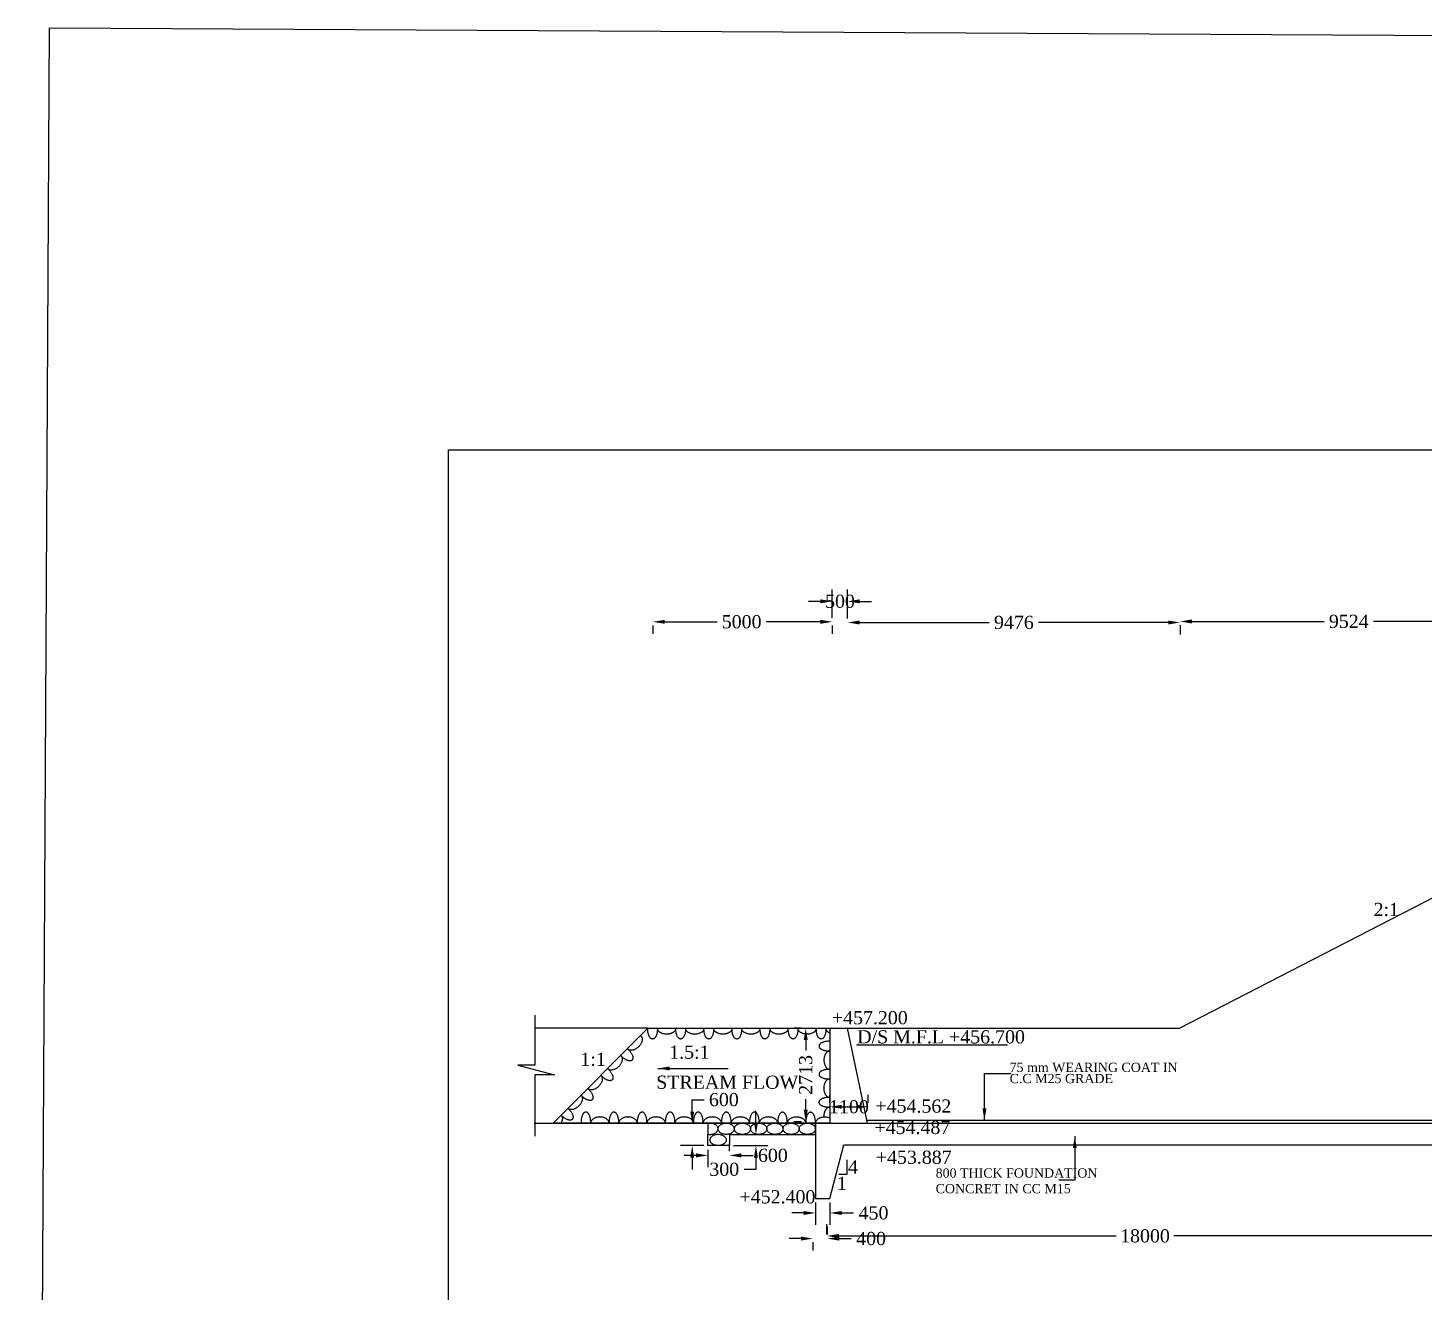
# Model space of a CAD drawing. Header units: inches. Extents: x 84.7 to 174.4, y 40.8 to 102.2.
# Drawn here: x 84.73 to 105.92, y 82.99 to 102.18 of the extents above; entities that cross this region are included whole.
import ezdxf

# ---------------------------------------------------------------- set-up
doc = ezdxf.new("R2010")
doc.units = ezdxf.units.IN
doc.header["$MEASUREMENT"] = 0
doc.linetypes.add('ACAD_ISO03W100', pattern=[30, 12, -18])
for name, color, linetype in [('DIMENSION', 7, 'Continuous'), ('DRAWING', 7, 'Continuous'), ('TEXT', 7, 'Continuous')]:
    doc.layers.add(name, color=color, linetype=linetype)
doc.styles.get("Standard").update_dxf_attribs({"font": 'times.ttf', "height": 0.2})
doc.dimstyles.get("Standard").update_dxf_attribs({"dimtxt": 0.2, "dimasz": 0.18, "dimexe": 0.18, "dimexo": 0.0625, "dimgap": 0.09, "dimtad": 0, "dimtih": 1, "dimtoh": 1, "dimdec": 4, "dimzin": 0, "dimdsep": 46, "dimtxsty": 'Standard', "dimcen": 0.09, "dimadec": 0, "dimazin": 0, "dimtfac": 1, "dimtdec": 4, "dimtofl": 0, "dimtmove": 0, "dimatfit": 3, "dimfxl": 1, "dimtolj": 1, "dimtzin": 0, "dimarcsym": 0})
picture_1 = doc.add_image_def('image1.jpg', size_in_pixel=(7220, 4926))

# ---------------------------------------------------------------- blocks, each defined once
blk = doc.blocks.new('*D5')
at = {"layer": 'Defpoints', "color": 0, "linetype": 'ACAD_ISO03W100', "transparency": 16777216}
for p in [(94.218, 93.172), (96.941, 93.172), (96.941, 93.166)]:
    blk.add_point(p, dxfattribs=at)
at = {"layer": 'DIMENSION', "color": 0, "linetype": 'ACAD_ISO03W100', "lineweight": -2, "transparency": 16777216}
for p, q in [((94.218, 93.109), (94.218, 92.986)), ((94.398, 93.166), (95.192, 93.166)), ((96.761, 93.166), (95.938, 93.166)), ((96.941, 93.109), (96.941, 92.986))]:
    blk.add_line(p, q, dxfattribs=at)
at = {"layer": 'DIMENSION', "color": 0, "linetype": 'ACAD_ISO03W100', "transparency": 16777216}
for points in [[(94.398, 93.196), (94.398, 93.136), (94.218, 93.166)], [(96.761, 93.196), (96.761, 93.136), (96.941, 93.166)]]:
    blk.add_solid(points, dxfattribs=at)
at = {"layer": 'DIMENSION', "color": 0, "linetype": 'ACAD_ISO03W100', "transparency": 16777216, "insert": (95.565, 93.166), "char_height": 0.2, "attachment_point": 5}
blk.add_mtext('\\A1;5000', dxfattribs=at)
blk = doc.blocks.new('*D6')
at = {"layer": 'Defpoints', "color": 0, "linetype": 'ACAD_ISO03W100', "transparency": 16777216}
for p in [(97.174, 93.477), (96.941, 93.166), (97.174, 93.153)]:
    blk.add_point(p, dxfattribs=at)
at = {"layer": 'DIMENSION', "color": 0, "linetype": 'ACAD_ISO03W100', "lineweight": -2, "transparency": 16777216}
for p, q in [((96.761, 93.477), (96.581, 93.477)), ((96.941, 93.228), (96.941, 93.657)), ((97.174, 93.215), (97.174, 93.657)), ((97.354, 93.477), (97.534, 93.477))]:
    blk.add_line(p, q, dxfattribs=at)
at = {"layer": 'DIMENSION', "color": 0, "linetype": 'ACAD_ISO03W100', "transparency": 16777216}
for points in [[(96.761, 93.507), (96.761, 93.447), (96.941, 93.477)], [(97.354, 93.507), (97.354, 93.447), (97.174, 93.477)]]:
    blk.add_solid(points, dxfattribs=at)
at = {"layer": 'DIMENSION', "color": 0, "linetype": 'ACAD_ISO03W100', "transparency": 16777216, "insert": (97.058, 93.477), "char_height": 0.2, "attachment_point": 5}
blk.add_mtext('\\A1;500', dxfattribs=at)
blk = doc.blocks.new('*D9')
at = {"layer": 'Defpoints', "color": 0, "linetype": 'ACAD_ISO03W100', "transparency": 16777216}
for p in [(97.174, 93.153), (102.219, 93.175), (102.219, 93.156)]:
    blk.add_point(p, dxfattribs=at)
at = {"layer": 'DIMENSION', "color": 0, "linetype": 'ACAD_ISO03W100', "lineweight": -2, "transparency": 16777216}
for p, q in [((97.174, 93.215), (97.174, 93.336)), ((97.354, 93.156), (99.323, 93.156)), ((102.039, 93.156), (100.07, 93.156)), ((102.219, 93.113), (102.219, 92.976))]:
    blk.add_line(p, q, dxfattribs=at)
at = {"layer": 'DIMENSION', "color": 0, "linetype": 'ACAD_ISO03W100', "transparency": 16777216}
for points in [[(97.354, 93.186), (97.354, 93.126), (97.174, 93.156)], [(102.039, 93.186), (102.039, 93.126), (102.219, 93.156)]]:
    blk.add_solid(points, dxfattribs=at)
at = {"layer": 'DIMENSION', "color": 0, "linetype": 'ACAD_ISO03W100', "transparency": 16777216, "insert": (99.697, 93.156), "char_height": 0.2, "attachment_point": 5}
blk.add_mtext('\\A1;9476', dxfattribs=at)
blk = doc.blocks.new('*D10')
at = {"layer": 'Defpoints', "color": 0, "linetype": 'ACAD_ISO03W100', "transparency": 16777216}
for p in [(102.219, 93.175), (107.34, 93.172), (107.34, 93.172)]:
    blk.add_point(p, dxfattribs=at)
at = {"layer": 'DIMENSION', "color": 0, "linetype": 'ACAD_ISO03W100', "lineweight": -2, "transparency": 16777216}
for p, q in [((107.34, 93.234), (107.34, 93.352)), ((102.219, 93.113), (102.219, 92.992)), ((102.399, 93.172), (104.405, 93.172)), ((107.16, 93.172), (105.154, 93.172))]:
    blk.add_line(p, q, dxfattribs=at)
at = {"layer": 'DIMENSION', "color": 0, "linetype": 'ACAD_ISO03W100', "transparency": 16777216}
for points in [[(102.399, 93.202), (102.399, 93.142), (102.219, 93.172)], [(107.16, 93.202), (107.16, 93.142), (107.34, 93.172)]]:
    blk.add_solid(points, dxfattribs=at)
at = {"layer": 'DIMENSION', "color": 0, "linetype": 'ACAD_ISO03W100', "transparency": 16777216, "insert": (104.78, 93.172), "char_height": 0.2, "attachment_point": 5}
blk.add_mtext('\\A1;9524', dxfattribs=at)
blk = doc.blocks.new('*D24')
at = {"layer": 'Defpoints', "color": 0, "linetype": 'ACAD_ISO03W100', "transparency": 16777216}
for p in [(94.815, 85.552), (95.053, 85.552), (95.053, 85.214)]:
    blk.add_point(p, dxfattribs=at)
at = {"layer": 'DIMENSION', "color": 0, "linetype": 'ACAD_ISO03W100', "lineweight": -2, "transparency": 16777216}
for p, q in [((94.815, 85.732), (94.815, 85.912)), ((94.815, 85.912), (94.995, 85.912)), ((94.991, 85.552), (94.635, 85.552)), ((94.991, 85.214), (94.635, 85.214)), ((94.815, 85.034), (94.815, 84.854))]:
    blk.add_line(p, q, dxfattribs=at)
at = {"layer": 'DIMENSION', "color": 0, "linetype": 'ACAD_ISO03W100', "transparency": 16777216}
for points in [[(94.785, 85.732), (94.845, 85.732), (94.815, 85.552)], [(94.785, 85.034), (94.845, 85.034), (94.815, 85.214)]]:
    blk.add_solid(points, dxfattribs=at)
at = {"layer": 'DIMENSION', "color": 0, "linetype": 'ACAD_ISO03W100', "transparency": 16777216, "insert": (95.295, 85.912), "char_height": 0.2, "attachment_point": 5}
blk.add_mtext('\\A1;600', dxfattribs=at)
blk = doc.blocks.new('*D25')
at = {"layer": 'Defpoints', "color": 0, "linetype": 'ACAD_ISO03W100', "transparency": 16777216}
for p in [(95.379, 85.384), (95.379, 85.214), (95.782, 85.214)]:
    blk.add_point(p, dxfattribs=at)
at = {"layer": 'DIMENSION', "color": 0, "linetype": 'ACAD_ISO03W100', "lineweight": -2, "transparency": 16777216}
for p, q in [((95.782, 85.564), (95.782, 85.744)), ((95.442, 85.384), (95.962, 85.384)), ((95.442, 85.214), (95.962, 85.214)), ((95.782, 85.034), (95.782, 84.854)), ((95.782, 84.854), (95.602, 84.854))]:
    blk.add_line(p, q, dxfattribs=at)
at = {"layer": 'DIMENSION', "color": 0, "linetype": 'ACAD_ISO03W100', "transparency": 16777216}
for points in [[(95.752, 85.564), (95.812, 85.564), (95.782, 85.384)], [(95.752, 85.034), (95.812, 85.034), (95.782, 85.214)]]:
    blk.add_solid(points, dxfattribs=at)
at = {"layer": 'DIMENSION', "color": 0, "linetype": 'ACAD_ISO03W100', "transparency": 16777216, "insert": (95.301, 84.854), "char_height": 0.2, "attachment_point": 5}
blk.add_mtext('\\A1;300', dxfattribs=at)
blk = doc.blocks.new('*D26')
at = {"layer": 'Defpoints', "color": 0, "linetype": 'ACAD_ISO03W100', "transparency": 16777216}
for p in [(95.053, 85.214), (95.379, 85.066), (95.379, 85.066)]:
    blk.add_point(p, dxfattribs=at)
at = {"layer": 'DIMENSION', "color": 0, "linetype": 'ACAD_ISO03W100', "lineweight": -2, "transparency": 16777216}
for p, q in [((95.379, 85.129), (95.379, 85.246)), ((94.873, 85.066), (94.693, 85.066)), ((95.053, 85.152), (95.053, 84.886)), ((95.559, 85.066), (95.739, 85.066))]:
    blk.add_line(p, q, dxfattribs=at)
at = {"layer": 'DIMENSION', "color": 0, "linetype": 'ACAD_ISO03W100', "transparency": 16777216}
for points in [[(94.873, 85.096), (94.873, 85.036), (95.053, 85.066)], [(95.559, 85.096), (95.559, 85.036), (95.379, 85.066)]]:
    blk.add_solid(points, dxfattribs=at)
at = {"layer": 'DIMENSION', "color": 0, "linetype": 'ACAD_ISO03W100', "transparency": 16777216, "insert": (96.039, 85.066), "char_height": 0.2, "attachment_point": 5}
blk.add_mtext('\\A1;600', dxfattribs=at)
blk = doc.blocks.new('*D27')
at = {"layer": 'Defpoints', "color": 0, "linetype": 'ACAD_ISO03W100', "transparency": 16777216}
for p in [(96.686, 84.411), (96.903, 84.411), (96.903, 84.192)]:
    blk.add_point(p, dxfattribs=at)
at = {"layer": 'DIMENSION', "color": 0, "linetype": 'ACAD_ISO03W100', "lineweight": -2, "transparency": 16777216}
for p, q in [((96.686, 84.349), (96.686, 84.012)), ((96.903, 84.349), (96.903, 84.012)), ((96.506, 84.192), (96.326, 84.192)), ((97.083, 84.192), (97.263, 84.192))]:
    blk.add_line(p, q, dxfattribs=at)
at = {"layer": 'DIMENSION', "color": 0, "linetype": 'ACAD_ISO03W100', "transparency": 16777216}
for points in [[(96.506, 84.222), (96.506, 84.162), (96.686, 84.192)], [(97.083, 84.222), (97.083, 84.162), (96.903, 84.192)]]:
    blk.add_solid(points, dxfattribs=at)
at = {"layer": 'DIMENSION', "color": 0, "linetype": 'ACAD_ISO03W100', "transparency": 16777216, "insert": (97.567, 84.192), "char_height": 0.2, "attachment_point": 5}
blk.add_mtext('\\A1;450', dxfattribs=at)
blk = doc.blocks.new('*D28')
at = {"layer": 'Defpoints', "color": 0, "linetype": 'ACAD_ISO03W100', "transparency": 16777216}
for p in [(96.646, 83.811), (96.866, 83.803), (96.866, 83.803)]:
    blk.add_point(p, dxfattribs=at)
at = {"layer": 'DIMENSION', "color": 0, "linetype": 'ACAD_ISO03W100', "lineweight": -2, "transparency": 16777216}
for p, q in [((96.866, 83.865), (96.866, 83.983)), ((96.466, 83.803), (96.286, 83.803)), ((96.646, 83.749), (96.646, 83.623)), ((97.046, 83.803), (97.226, 83.803))]:
    blk.add_line(p, q, dxfattribs=at)
at = {"layer": 'DIMENSION', "color": 0, "linetype": 'ACAD_ISO03W100', "transparency": 16777216}
for points in [[(96.466, 83.833), (96.466, 83.773), (96.646, 83.803)], [(97.046, 83.833), (97.046, 83.773), (96.866, 83.803)]]:
    blk.add_solid(points, dxfattribs=at)
at = {"layer": 'DIMENSION', "color": 0, "linetype": 'ACAD_ISO03W100', "transparency": 16777216, "insert": (97.53, 83.803), "char_height": 0.2, "attachment_point": 5}
blk.add_mtext('\\A1;400', dxfattribs=at)
blk = doc.blocks.new('*D29')
at = {"layer": 'Defpoints', "color": 0, "linetype": 'ACAD_ISO03W100', "transparency": 16777216}
for p in [(96.859, 83.802), (106.516, 83.843), (106.516, 83.843)]:
    blk.add_point(p, dxfattribs=at)
at = {"layer": 'DIMENSION', "color": 0, "linetype": 'ACAD_ISO03W100', "lineweight": -2, "transparency": 16777216}
for p, q in [((96.859, 83.864), (96.859, 84.023)), ((106.516, 83.905), (106.516, 84.023)), ((97.039, 83.843), (101.251, 83.843)), ((106.336, 83.843), (102.124, 83.843))]:
    blk.add_line(p, q, dxfattribs=at)
at = {"layer": 'DIMENSION', "color": 0, "linetype": 'ACAD_ISO03W100', "transparency": 16777216}
for points in [[(97.039, 83.873), (97.039, 83.813), (96.859, 83.843)], [(106.336, 83.873), (106.336, 83.813), (106.516, 83.843)]]:
    blk.add_solid(points, dxfattribs=at)
at = {"layer": 'DIMENSION', "color": 0, "linetype": 'ACAD_ISO03W100', "transparency": 16777216, "insert": (101.687, 83.843), "char_height": 0.2, "attachment_point": 5}
blk.add_mtext('\\A1;18000', dxfattribs=at)
blk = doc.blocks.new('*D115')
at = {"layer": 'Defpoints', "color": 0, "linetype": 'ACAD_ISO03W100', "transparency": 16777216}
for p in [(96.538, 86.999), (96.538, 86.999), (96.538, 85.578)]:
    blk.add_point(p, dxfattribs=at)
at = {"layer": 'DIMENSION', "color": 0, "linetype": 'ACAD_ISO03W100', "lineweight": -2, "transparency": 16777216}
for p, q in [((96.476, 86.999), (96.358, 86.999)), ((96.538, 86.819), (96.538, 86.658)), ((96.538, 85.758), (96.538, 85.918)), ((96.476, 85.578), (96.358, 85.578))]:
    blk.add_line(p, q, dxfattribs=at)
at = {"layer": 'DIMENSION', "color": 0, "linetype": 'ACAD_ISO03W100', "transparency": 16777216}
for points in [[(96.508, 86.819), (96.568, 86.819), (96.538, 86.999)], [(96.508, 85.758), (96.568, 85.758), (96.538, 85.578)]]:
    blk.add_solid(points, dxfattribs=at)
at = {"layer": 'DIMENSION', "color": 0, "linetype": 'ACAD_ISO03W100', "transparency": 16777216, "insert": (96.538, 86.288), "char_height": 0.2, "attachment_point": 5, "rotation": 90}
blk.add_mtext('\\A1;2713', dxfattribs=at)
blk = doc.blocks.new('*D116')
at = {"layer": 'Defpoints', "color": 0, "linetype": 'ACAD_ISO03W100', "transparency": 16777216}
for p in [(96.904, 85.8), (97.484, 85.804), (97.484, 85.8)]:
    blk.add_point(p, dxfattribs=at)
at = {"layer": 'DIMENSION', "color": 0, "linetype": 'ACAD_ISO03W100', "lineweight": -2, "transparency": 16777216}
for p, q in [((96.904, 85.863), (96.904, 85.984)), ((97.484, 85.863), (97.484, 85.984)), ((97.084, 85.804), (97.304, 85.804))]:
    blk.add_line(p, q, dxfattribs=at)
at = {"layer": 'DIMENSION', "color": 0, "linetype": 'ACAD_ISO03W100', "transparency": 16777216}
for points in [[(97.084, 85.834), (97.084, 85.774), (96.904, 85.804)], [(97.304, 85.834), (97.304, 85.774), (97.484, 85.804)]]:
    blk.add_solid(points, dxfattribs=at)
at = {"layer": 'DIMENSION', "color": 0, "linetype": 'ACAD_ISO03W100', "transparency": 16777216, "insert": (97.194, 85.804), "char_height": 0.2, "attachment_point": 5}
blk.add_mtext('\\A1;1100', dxfattribs=at)

msp = doc.modelspace()

# ---------------------------------------------------------------- linework, layer by layer
at = {"layer": 'DIMENSION', "linetype": 'ACAD_ISO03W100'}
msp.add_lwpolyline([(97.03992, 84.78207), (97.16735, 84.78207), (97.16735, 84.99772)], dxfattribs=at)
at = {"layer": 'DRAWING'}
for points in [[(91.11446, 95.7754), (166.30488, 95.7754), (166.30488, 45.81137), (91.11446, 45.81137)], [(96.9055, 85.55719), (92.70313, 85.55719), (94.1405, 86.99861), (96.9055, 86.99861)]]:
    msp.add_lwpolyline(points, close=True, dxfattribs=at)
for points in [[(96.9055, 86.99861), (102.20952, 86.99861), (107.29108, 89.61295), (107.59312, 89.61295), (108.68792, 86.80393), (106.50757, 86.80393), (107.29108, 89.61295)], [(92.42429, 87.19509), (92.42429, 86.43372), (92.16946, 86.43372), (92.72423, 86.29071), (92.42512, 86.29071), (92.42512, 85.35738)], [(94.1405, 86.99861), (92.42717, 86.99861)], [(97.16724, 86.99861), (97.46831, 85.55719)], [(96.68565, 85.55719), (96.68565, 84.41128), (96.90349, 84.41128), (97.11568, 85.22585), (143.11789, 85.22585), (143.11789, 86.53871)], [(92.41468, 85.55719), (150.81234, 85.55719)], [(95.37926, 85.38375), (96.68565, 85.38375), (96.68565, 85.55719), (95.05322, 85.55719), (95.05322, 85.38375)], [(97.45965, 85.59867), (149.55532, 85.59867)], [(95.37926, 85.38375), (95.37926, 85.21407), (95.05322, 85.21407), (95.05322, 85.38375)]]:
    msp.add_lwpolyline(points, dxfattribs=at)
at = {"layer": 'DRAWING', "linetype": 'ACAD_ISO03W100'}
msp.add_lwpolyline([(97.30596, 86.74636), (99.59962, 86.74636)], dxfattribs=at)
at = {"layer": 'DRAWING', "linetype": 'ACAD_ISO03W100', "extrusion": (0, 0, -1)}
for centre, major_axis, ratio, start_param, end_param in [((94.21302, 86.98121), (0, -0.1484), 0.49206342, 4.5948168, 7.97155381), ((94.42621, 86.99861), (-0.14067, 0), 0.6527888, 3.14159265, 6.28318531), ((94.63939, 86.98121), (0, -0.1484), 0.49206342, 4.5948168, 7.97155381), ((94.85258, 86.99861), (-0.14067, 0), 0.6527888, 3.14159265, 6.28318531), ((95.06576, 86.98121), (0, -0.1484), 0.49206342, 4.5948168, 7.97155381), ((95.27895, 86.99861), (-0.14067, 0), 0.6527888, 3.14159265, 6.28318531), ((95.49213, 86.98121), (0, -0.1484), 0.49206342, 4.5948168, 7.97155381), ((95.70532, 86.99861), (-0.14067, 0), 0.6527888, 3.14159265, 6.28318531), ((95.91851, 86.98121), (0, -0.1484), 0.49206342, 4.5948168, 7.97155381), ((96.13169, 86.99861), (-0.14067, 0), 0.6527888, 3.14159265, 6.28318531), ((96.34488, 86.98121), (0, -0.1484), 0.49206342, 4.5948168, 7.97155381), ((96.55806, 86.99861), (-0.14067, 0), 0.6527888, 3.14159265, 6.28318531), ((96.77125, 86.98121), (0, -0.1484), 0.49206342, 4.5948168, 7.97155381), ((96.98443, 86.99861), (-0.14067, 0), 0.6527888, 5.30817318, 6.28318531), ((93.7979, 86.61766), (0.10446, -0.1054), 0.49206342, 4.5948168, 7.97155381), ((93.93707, 86.78009), (-0.09991, -0.09902), 0.6527888, 3.14159265, 6.28318531), ((93.63423, 86.47996), (-0.09991, -0.09902), 0.6527888, 3.14159265, 6.28318531), ((93.33139, 86.17983), (-0.09991, -0.09902), 0.6527888, 3.14159265, 6.28318531), ((93.49506, 86.31753), (0.10446, -0.1054), 0.49206342, 4.5948168, 7.97155381), ((93.19222, 86.0174), (0.10446, -0.1054), 0.49206342, 4.5948168, 7.97155381), ((93.02855, 85.87969), (-0.09991, -0.09902), 0.6527888, 3.14159265, 6.28318531), ((92.7257, 85.57956), (-0.09991, -0.09902), 0.6527888, 3.14159265, 4.31974476), ((92.88938, 85.71726), (0.10446, -0.1054), 0.49206342, 4.5948168, 7.97155381)]:
    msp.add_ellipse(centre, major_axis=major_axis, ratio=ratio, start_param=start_param, end_param=end_param, dxfattribs=at)
at = {"layer": 'DRAWING', "linetype": 'ACAD_ISO03W100'}
for centre, major_axis, ratio, start_param, end_param in [((96.88809, 86.72556), (-0.1484, 0), 0.49206342, 4.5948168, 7.97155381), ((96.9055, 86.51238), (0, -0.14067), 0.6527888, 3.14159265, 6.28318531), ((96.88809, 86.29919), (-0.1484, 0), 0.49206342, 4.5948168, 7.97155381), ((96.9036, 86.08598), (0, -0.14067), 0.6527888, 3.14159265, 6.28318531), ((96.88619, 85.87279), (-0.1484, 0), 0.49206342, 4.5948168, 7.97155381), ((93.20045, 85.5746), (0, 0.1484), 0.49206342, 4.5948168, 7.97155381), ((93.41363, 85.55719), (-0.14067, 0), 0.6527888, 3.14159265, 6.28318531), ((93.62682, 85.5746), (0, 0.1484), 0.49206342, 4.5948168, 7.97155381), ((93.84001, 85.55719), (-0.14067, 0), 0.6527888, 3.14159265, 6.28318531), ((94.05319, 85.5746), (0, 0.1484), 0.49206342, 4.5948168, 7.97155381), ((94.26638, 85.55719), (-0.14067, 0), 0.6527888, 3.14159265, 6.28318531), ((94.47956, 85.5746), (0, 0.1484), 0.49206342, 4.5948168, 7.97155381), ((94.69275, 85.55719), (-0.14067, 0), 0.6527888, 3.14159265, 6.28318531), ((94.90593, 85.5746), (0, 0.1484), 0.49206342, 4.5948168, 7.97155381), ((95.11912, 85.55719), (-0.14067, 0), 0.6527888, 3.14159265, 6.28318531), ((95.3323, 85.5746), (0, 0.1484), 0.49206342, 4.5948168, 7.97155381), ((95.54549, 85.55719), (-0.14067, 0), 0.6527888, 3.14159265, 6.28318531), ((95.75868, 85.5746), (0, 0.1484), 0.49206342, 4.5948168, 7.97155381), ((95.97186, 85.55719), (-0.14067, 0), 0.6527888, 3.14159265, 6.28318531), ((96.18508, 85.5727), (0, 0.1484), 0.49206342, 4.5948168, 7.97155381), ((96.39826, 85.55529), (-0.14067, 0), 0.6527888, 3.14159265, 6.28318531), ((96.61145, 85.5727), (0, 0.1484), 0.49206342, 4.5948168, 7.97155381), ((96.82463, 85.55529), (-0.14067, 0), 0.6527888, 4.09996925, 6.28318531), ((96.9036, 85.65961), (0, -0.14067), 0.6527888, 3.14159265, 4.80167733), ((95.08389, 85.46966), (-0.12321, 0), 0.6939112, 1.31923946, 4.96394585)]:
    msp.add_ellipse(centre, major_axis=major_axis, ratio=ratio, start_param=start_param, end_param=end_param, dxfattribs=at)
for centre in [(95.33031, 85.46966), (95.57674, 85.46966), (95.82316, 85.46966), (96.06959, 85.46966), (96.31601, 85.46966), (96.56244, 85.46966), (95.20749, 85.30081)]:
    msp.add_ellipse(centre, major_axis=(-0.12321, 0), ratio=0.6939112, dxfattribs=at)

# ---------------------------------------------------------------- texts
at = {"layer": 'DIMENSION', "linetype": 'ACAD_ISO03W100'}
for s, p in [('1.5:1', (94.4651, 86.53297)), ('STREAM FLOW', (94.26841, 86.07741)), ('4', (97.17934, 84.79106)), ('1', (97.00994, 84.54246))]:
    msp.add_text(s, height=0.2, dxfattribs=at).set_placement(p)
at = {"layer": 'DRAWING', "linetype": 'ACAD_ISO03W100'}
for s, p in [('2:1', (105.15678, 88.70006)), ('1:1', (93.11701, 86.42533)), ('+454.562', (97.59494, 85.71478)), ('+454.487', (97.58032, 85.3906)), ('+453.887', (97.60079, 84.93791)), ('+452.400', (95.53249, 84.33742))]:
    msp.add_text(s, height=0.2, dxfattribs=at).set_placement(p)
at = {"layer": 'DRAWING', "linetype": 'ACAD_ISO03W100', "char_height": 0.2, "attachment_point": 1}
for s, insert, width in [('+457.200', (96.93439, 87.25705), 1.0363936), ('D/S M.F.L +456.700', (97.31963, 86.9662), 2.5842081)]:
    msp.add_mtext(s, dxfattribs=dict(at, insert=insert, width=width))
at = {"layer": 'TEXT', "linetype": 'ACAD_ISO03W100'}
for s, p in [('75 mm WEARING COAT IN ', (99.63291, 86.33269)), ('C.C M25 GRADE', (99.63291, 86.1629)), ('800 THICK FOUNDATION', (98.51, 84.72906)), ('CONCRET IN CC M15', (98.51, 84.49135))]:
    msp.add_text(s, height=0.14, dxfattribs=at).set_placement(p)

# ---------------------------------------------------------------- dimensions: what is measured, and where the dimension line sits
at = {"layer": 'DIMENSION', "linetype": 'ACAD_ISO03W100'}
for base, p1, p2, text, picture, middle in [((97.17422, 93.47691), (96.94088, 93.16587), (97.17422, 93.15277), '500', '*D6', (97.05755, 93.47691)), ((96.94088, 93.16587), (94.21772, 93.17162), (96.94088, 93.17162), '5000', '*D5', (95.56491, 93.16587)), ((97.48449, 85.80446), (96.9036, 85.80027), (97.48449, 85.80027), '1100', '*D116', (97.19404, 85.80446))]:
    dim = msp.add_linear_dim(base=base, p1=p1, p2=p2, text=text, dimstyle='Standard', dxfattribs=at)
    dim.commit()
    dim.dimension.update_dxf_attribs({"geometry": picture, "text_midpoint": middle, "dimtype": 160})
for base, p1, p2, text, picture, middle in [((102.21918, 93.15559), (97.17422, 93.15277), (102.21918, 93.1755), '9476', '*D9', (99.6967, 93.15559)), ((107.34045, 93.17188), (102.21918, 93.1755), (107.34045, 93.17188), '9524', '*D10', (104.77982, 93.17188)), ((95.37926, 85.06623), (95.05322, 85.21407), (95.37926, 85.06623), '600', '*D26', (96.03913, 85.06623)), ((96.90349, 84.19166), (96.68565, 84.41128), (96.90349, 84.41128), '450', '*D27', (97.56741, 84.19166)), ((96.86572, 83.80278), (96.6457, 83.81136), (96.86572, 83.80278), '400', '*D28', (97.52964, 83.80278)), ((106.51562, 83.84271), (96.85903, 83.80166), (106.51562, 83.84271), '18000', '*D29', (101.68733, 83.84271))]:
    dim = msp.add_linear_dim(base=base, p1=p1, p2=p2, text=text, dimstyle='Standard', dxfattribs=at)
    dim.commit()
    dim.dimension.update_dxf_attribs({"geometry": picture, "text_midpoint": middle})
dim = msp.add_linear_dim(base=(96.53847, 86.99861), p1=(96.53847, 85.57783), p2=(96.53847, 86.99861), angle=90, text='2713', dimstyle='Standard', dxfattribs=at)
dim.commit()
dim.dimension.update_dxf_attribs({"geometry": '*D115', "text_midpoint": (96.53847, 86.28822), "text_rotation": 90})
for base, p1, p2, text, picture, middle in [((94.81496, 85.55247), (95.05322, 85.21407), (95.05322, 85.55247), '600', '*D24', (95.29483, 85.91247)), ((95.78168, 85.21407), (95.37926, 85.38375), (95.37926, 85.21407), '300', '*D25', (95.30145, 84.85407))]:
    dim = msp.add_linear_dim(base=base, p1=p1, p2=p2, angle=90, text=text, dimstyle='Standard', dxfattribs=at)
    dim.commit()
    dim.dimension.update_dxf_attribs({"geometry": picture, "text_midpoint": middle})

# ---------------------------------------------------------------- pictures from other files: only their frames are drawn
image = msp.add_image(picture_1, insert=(84.7318, 41.23917), size_in_units=(89.32475, 60.94373), rotation=-0.306801, dxfattribs=dict(fade=30))
image.dxf.flags = 7

# ---------------------------------------------------------------- leaders
for points in [[(94.29317, 86.38582), (95.35894, 86.38582)], [(99.25035, 85.59867), (99.25035, 86.30871), (99.65542, 86.30871)], [(100.62139, 85.3578), (100.62139, 84.69197), (100.37867, 84.69197)]]:
    msp.add_leader(points, dimstyle='Standard', override={"dimgap": 0.09, "dimtad": 0}, dxfattribs=at)

doc.saveas('drawing.dxf')
